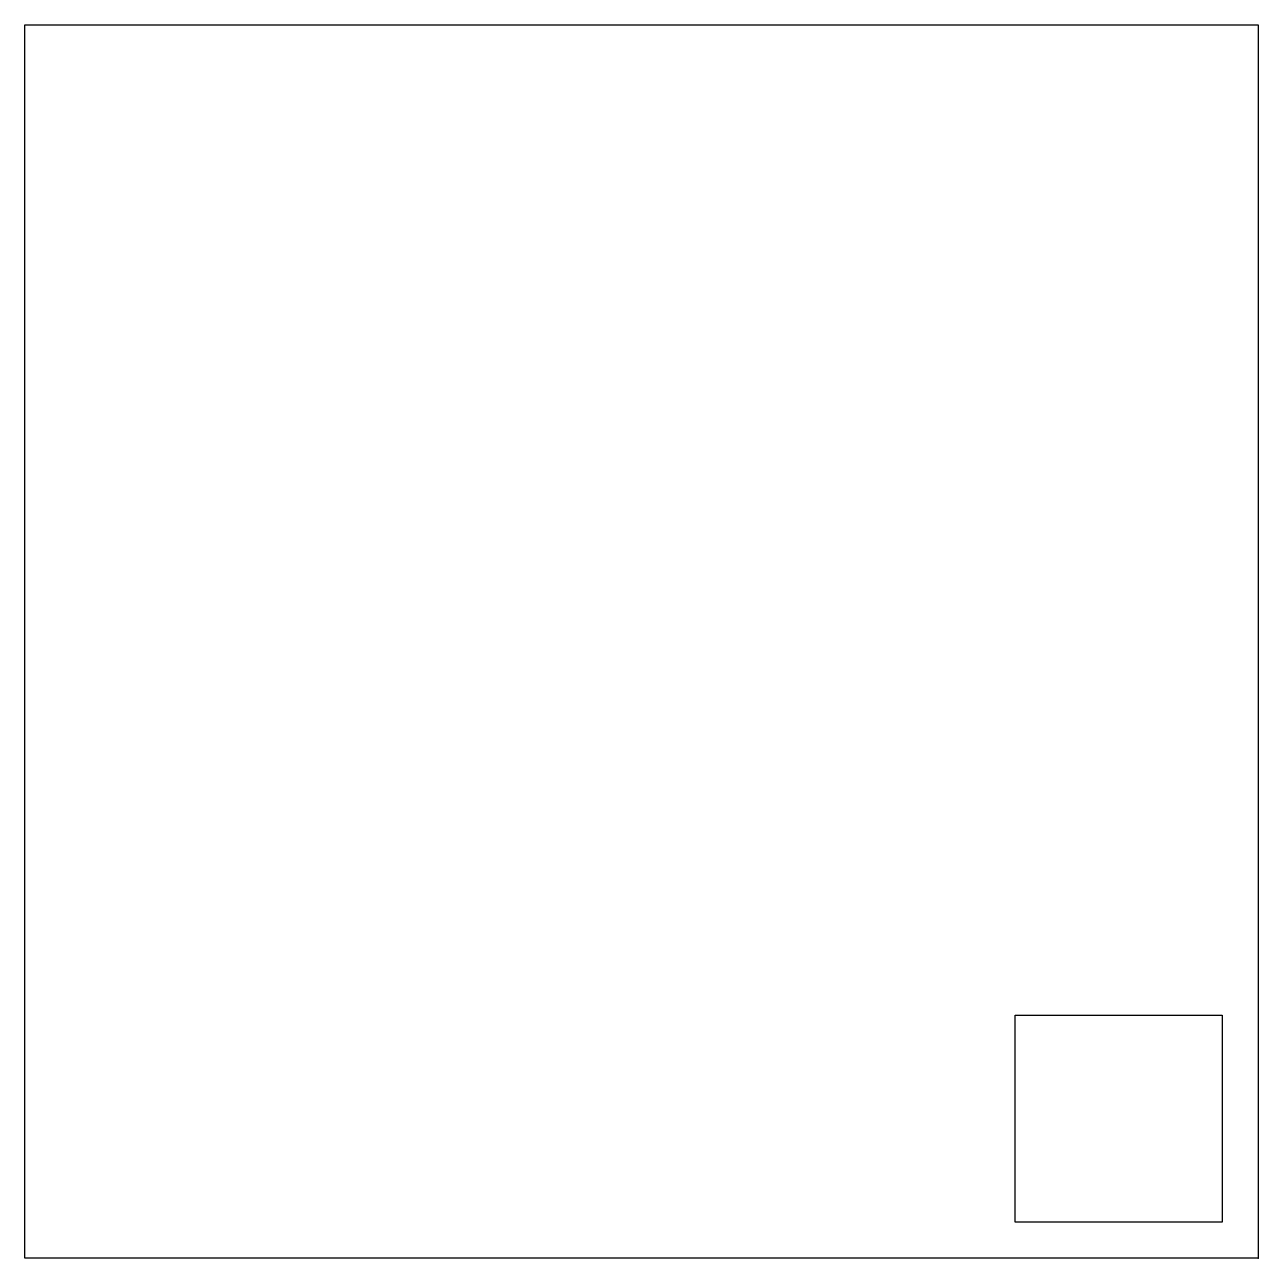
# Model space of a CAD drawing. Header units: millimetres. Extents: x -170 to 0, y 0 to 170.
import ezdxf

# ---------------------------------------------------------------- set-up
doc = ezdxf.new("R2010")
doc.units = ezdxf.units.MM
doc.layers.get('0').update_dxf_attribs({"linetype": 'CONTINUOUS'})

msp = doc.modelspace()

# ---------------------------------------------------------------- linework, layer by layer
for points in [[(0, 0), (-170, 0), (-170, 170), (0, 170)], [(-5, 5), (-33.5, 5), (-33.5, 33.5), (-5, 33.5)]]:
    msp.add_lwpolyline(points, close=True)
msp.add_point((0, 0))

doc.saveas('drawing.dxf')
